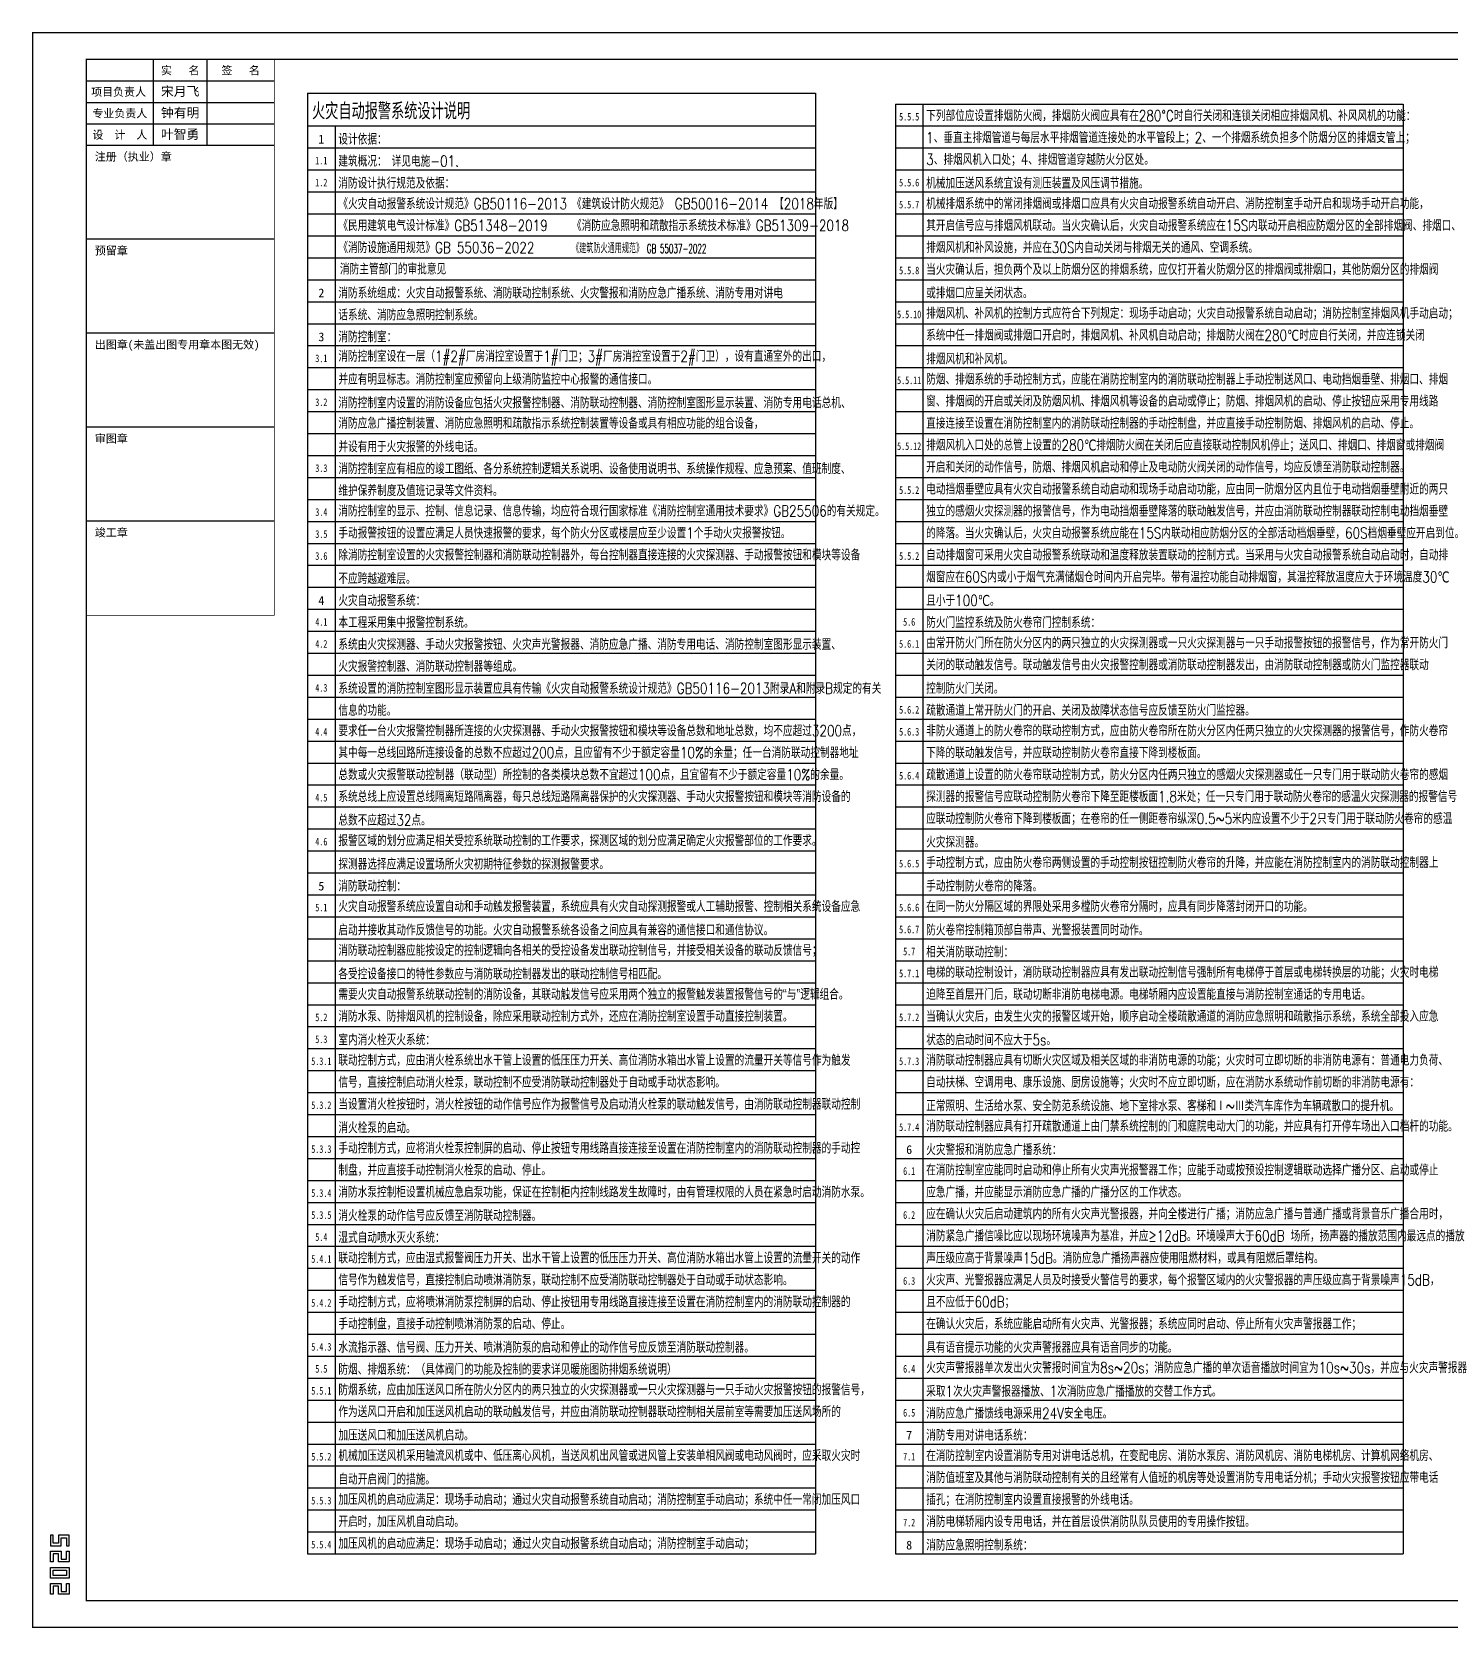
# Model space of a CAD drawing. Extents: x -1396510 to 1250330, y -1892470 to 1623980.
# Drawn here: x -1207748 to -1149680, y -157408 to -92012 of the extents above; entities that cross this region are included whole.
import ezdxf
from ezdxf.enums import TextEntityAlignment as Align

# ---------------------------------------------------------------- set-up
doc = ezdxf.new("R2010")
doc.units = 0
doc.header["$LTSCALE"] = 1000
doc.header["$MEASUREMENT"] = 0
doc.layers.get('Defpoints').update_dxf_attribs({"color": 210})
for name, color, linetype in [('0-cxFrame', 155, 'Continuous'), ('qianming', 155, 'Continuous'), ('TEL_TEXT', 7, 'Continuous')]:
    doc.layers.add(name, color=color, linetype=linetype)
doc.layers.add('0-cxText', color=131, linetype='Continuous', lineweight=25)
doc.styles.add('-宋体', font='', dxfattribs={"width": 0.8})
doc.styles.add('_TEL_DIM', font='SIMPLEX', dxfattribs={"width": 0.8, "height": 3.5, "bigfont": 'HZTXT'})
doc.styles.add('cx_biaoti', font='')
doc.styles.add('cx_tuming', font='simhei.ttf')
doc.styles.add('cx_tuqian1', font='')
doc.styles.add('图框宋体', font='', dxfattribs={"width": 0.75})
doc.styles.add('黑体', font='simhei.ttf', dxfattribs={"height": 12})
doc.styles.get('-宋体').set_extended_font_data('SimSun')
doc.styles.get('cx_biaoti').set_extended_font_data('SimSun')
doc.styles.get('cx_tuqian1').set_extended_font_data('SimSun')
doc.styles.get('图框宋体').set_extended_font_data('SimSun')

# ---------------------------------------------------------------- blocks, each defined once
blk = doc.blocks.new('zjcx_lan_xinxi(Dragon)')
for p, q in [((7000, -3200), (0, -3200)), ((7000, -6700), (0, -6700)), ((7000, -10200), (0, -10200)), ((7000, -13700), (0, -13700)), ((7000, -17200), (0, -17200))]:
    blk.add_line(p, q)
at = {"const_width": 25}
blk.add_lwpolyline([(0, -20700), (7000, -20700), (7000, 0), (0, 0)], close=True, dxfattribs=at)
for points in [[(2500, -3200), (2500, 0)], [(4500, -3200), (4500, 0)], [(0, -800), (7000, -800)], [(0, -1600), (7000, -1600)], [(0, -2400), (7000, -2400)]]:
    blk.add_lwpolyline(points)
for points in [[(7000, -3200), (7000, 0)], [(0, -3200), (7000, -3200)], [(0, -20700), (7000, -20700), (7000, -3200)], [(0, -20700), (7000, -20700)]]:
    blk.add_lwpolyline(points, dxfattribs=at)
at = {"style": '图框宋体'}
for s, p in [('实   名', (3500, -400)), ('签   名', (5750, -400)), ('项目负责人', (1204, -1200)), ('专业负责人', (1250, -2000)), ('设  计  人', (1250, -2800))]:
    blk.add_text(s, height=300, dxfattribs=at).set_placement(p, align=Align.MIDDLE)
for s, p in [('注册（执业）章', (318, -3771)), ('预留章', (318, -7271)), ('出图章(未盖出图专用章本图无效)', (318, -10771)), ('审图章', (318, -14271)), ('竣工章', (318, -17771))]:
    blk.add_text(s, height=300, dxfattribs=at).set_placement(p)
blk = doc.blocks.new('T-信息(Dragon)')
at = {"layer": '0-cxFrame'}
blk.add_blockref('zjcx_lan_xinxi(Dragon)', (0, 0), dxfattribs=at)
at = {"layer": 'qianming', "color": 3, "style": 'cx_biaoti'}
for s, p in [('宋月飞', (3497, -1185)), ('钟有明', (3497, -1985)), ('叶智勇', (3497, -2785))]:
    blk.add_text(s, height=350, dxfattribs=at).set_placement(p, align=Align.MIDDLE_CENTER)
blk = doc.blocks.new('TK22.A1 L(Dragon)')
at = {"layer": '0-cxFrame', "color": 7, "const_width": 0.5}
blk.add_lwpolyline([(0, 0), (-841, 0), (-841, 594), (0, 594)], close=True, dxfattribs=at)
at = {"layer": '0-cxFrame', "const_width": 0.5}
blk.add_lwpolyline([(-80, 10), (-821, 10), (-821, 584), (-80, 584)], close=True, dxfattribs=at)
at = {"layer": 'Defpoints', "color": 2}
for points in [[(-833.37, 34.37), (-834.37, 34.37), (-834.37, 30.37), (-830.37, 30.37), (-830.37, 33.37), (-828.37, 33.37), (-828.37, 30.37), (-827.37, 30.37), (-827.37, 34.37), (-831.37, 34.37), (-831.37, 31.37), (-833.37, 31.37), (-833.37, 34.37)], [(-833.37, 24.37), (-834.37, 24.37), (-834.37, 28.37), (-830.37, 28.37), (-830.37, 25.37), (-828.37, 25.37), (-828.37, 28.37), (-827.37, 28.37), (-827.37, 24.37), (-831.37, 24.37), (-831.37, 27.37), (-833.37, 27.37), (-833.37, 24.37)], [(-833.37, 12.37), (-834.37, 12.37), (-834.37, 16.37), (-830.37, 16.37), (-830.37, 13.37), (-828.37, 13.37), (-828.37, 16.37), (-827.37, 16.37), (-827.37, 12.37), (-831.37, 12.37), (-831.37, 15.37), (-833.37, 15.37), (-833.37, 12.37)]]:
    blk.add_lwpolyline(points, dxfattribs=at)
for points in [[(-834.37, 18.37), (-834.37, 22.37), (-827.37, 22.37), (-827.37, 18.37)], [(-833.37, 19.37), (-833.37, 21.37), (-828.37, 21.37), (-828.37, 19.37)]]:
    blk.add_lwpolyline(points, close=True, dxfattribs=at)
at = {"layer": '0-cxFrame', "xscale": 0.01, "yscale": 0.01, "zscale": 0.01}
blk.add_blockref('T-信息(Dragon)', (-821, 584), dxfattribs=at)
at = {"style": '黑体', "flags": 4}
blk.add_attdef('图幅', text='', height=3.3, dxfattribs=at).set_placement((-40, 3), align=Align.RIGHT)
at = {"layer": '0-cxText', "flags": 4}
for tag, height, style, p in [('建设单位', 3.5, 'cx_tuming', (-45, 240)), ('项目名称', 3.5, 'cx_tuming', (-45, 210)), ('子项名称', 3.5, 'cx_tuming', (-45, 180)), ('工程编号', 3.3, 'cx_tuqian1', (-35, 165)), ('图名1', 3.5, 'cx_tuming', (-45, 87)), ('图名2', 3.5, 'cx_tuming', (-45, 79)), ('图名3', 3.5, 'cx_tuming', (-45, 71)), ('出图日期', 3.3, 'cx_tuqian1', (-39, 60)), ('专业', 3.3, 'cx_tuqian1', (-55, 52)), ('图号', 3.3, 'cx_tuqian1', (-55, 44)), ('版次', 3.3, 'cx_tuqian1', (-20, 44))]:
    blk.add_attdef(tag, text='', height=height, dxfattribs=dict(at, style=style)).set_placement(p, align=Align.MIDDLE)
at = {"layer": 'Defpoints', "color": 6, "flags": 4}
for tag, height, style, p in [('tufu', 3.3, '黑体', (-12, 12)), ('dwfname', 4, 'cx_tuqian1', (-80, 3))]:
    blk.add_attdef(tag, text='', height=height, dxfattribs=dict(at, style=style)).set_placement(p, align=Align.RIGHT)

msp = doc.modelspace()

# ---------------------------------------------------------------- linework, layer by layer
at = {"layer": 'TEL_TEXT', "color": 6}
for p, q in [((-1196451.5, -94516.3), (-1196451.5, -154366.3)), ((-1196451.5, -94516.3), (-1175641.5, -94516.3)), ((-1175641.5, -94516.3), (-1175641.5, -154366.3)), ((-1172365.7, -94966.3), (-1172365.7, -154366.3)), ((-1172365.7, -94966.3), (-1151555.7, -94966.3)), ((-1171240.7, -94966.3), (-1171240.7, -154366.3)), ((-1151555.7, -94966.3), (-1151555.7, -154366.3)), ((-1196451.5, -95866.3), (-1175641.5, -95866.3)), ((-1195326.5, -95866.3), (-1195326.5, -154366.3)), ((-1172365.7, -95866.3), (-1151555.7, -95866.3)), ((-1196451.5, -96766.3), (-1175641.5, -96766.3)), ((-1172365.7, -96766.3), (-1151555.7, -96766.3)), ((-1196451.5, -97666.3), (-1175641.5, -97666.3)), ((-1172365.7, -97666.3), (-1151555.7, -97666.3)), ((-1196451.5, -98566.3), (-1175641.5, -98566.3)), ((-1172365.7, -98566.3), (-1151555.7, -98566.3)), ((-1196451.5, -99466.3), (-1175641.5, -99466.3)), ((-1172365.7, -99466.3), (-1151555.7, -99466.3)), ((-1196451.5, -100366.3), (-1175641.5, -100366.3)), ((-1172365.7, -100366.3), (-1151555.7, -100366.3)), ((-1196451.5, -101266.3), (-1175641.5, -101266.3)), ((-1172365.7, -101266.3), (-1151555.7, -101266.3)), ((-1196451.5, -102166.3), (-1175641.5, -102166.3)), ((-1172365.7, -102166.3), (-1151555.7, -102166.3)), ((-1196451.5, -103066.3), (-1175641.5, -103066.3)), ((-1172365.7, -103066.3), (-1151555.7, -103066.3)), ((-1196451.5, -103966.3), (-1175641.5, -103966.3)), ((-1172365.7, -103966.3), (-1151555.7, -103966.3)), ((-1196451.5, -104866.3), (-1175641.5, -104866.3)), ((-1172365.7, -104866.3), (-1151555.7, -104866.3)), ((-1196451.5, -105766.3), (-1175641.5, -105766.3)), ((-1172365.7, -105766.3), (-1151555.7, -105766.3)), ((-1196451.5, -106666.3), (-1175641.5, -106666.3)), ((-1172365.7, -106666.3), (-1151555.7, -106666.3)), ((-1196451.5, -107566.3), (-1175641.5, -107566.3)), ((-1172365.7, -107566.3), (-1151555.7, -107566.3)), ((-1196451.5, -108466.3), (-1175641.5, -108466.3)), ((-1172365.7, -108466.3), (-1151555.7, -108466.3)), ((-1196451.5, -109366.3), (-1175641.5, -109366.3)), ((-1172365.7, -109366.3), (-1151555.7, -109366.3)), ((-1196451.5, -110266.3), (-1175641.5, -110266.3)), ((-1172365.7, -110266.3), (-1151555.7, -110266.3)), ((-1196451.5, -111166.3), (-1175641.5, -111166.3)), ((-1172365.7, -111166.3), (-1151555.7, -111166.3)), ((-1196451.5, -112066.3), (-1175641.5, -112066.3)), ((-1172365.7, -112066.3), (-1151555.7, -112066.3)), ((-1196451.5, -112966.3), (-1175641.5, -112966.3)), ((-1172365.7, -112966.3), (-1151555.7, -112966.3)), ((-1196451.5, -113866.3), (-1175641.5, -113866.3)), ((-1172365.7, -113866.3), (-1151555.7, -113866.3)), ((-1196451.5, -114766.3), (-1175641.5, -114766.3)), ((-1172365.7, -114766.3), (-1151555.7, -114766.3)), ((-1196451.5, -115666.3), (-1175641.5, -115666.3)), ((-1172365.7, -115666.3), (-1151555.7, -115666.3)), ((-1196451.5, -116566.3), (-1175641.5, -116566.3)), ((-1172365.7, -116566.3), (-1151555.7, -116566.3)), ((-1196451.5, -117466.3), (-1175641.5, -117466.3)), ((-1172365.7, -117466.3), (-1151555.7, -117466.3)), ((-1196451.5, -118366.3), (-1175641.5, -118366.3)), ((-1172365.7, -118366.3), (-1151555.7, -118366.3)), ((-1196451.5, -119266.3), (-1175641.5, -119266.3)), ((-1172365.7, -119266.3), (-1151555.7, -119266.3)), ((-1196451.5, -120166.3), (-1175641.5, -120166.3)), ((-1172365.7, -120166.3), (-1151555.7, -120166.3)), ((-1196451.5, -121066.3), (-1175641.5, -121066.3)), ((-1172365.7, -121066.3), (-1151555.7, -121066.3)), ((-1196451.5, -121966.3), (-1175641.5, -121966.3)), ((-1172365.7, -121966.3), (-1151555.7, -121966.3)), ((-1196451.5, -122866.3), (-1175641.5, -122866.3)), ((-1172365.7, -122866.3), (-1151555.7, -122866.3)), ((-1196451.5, -123766.3), (-1175641.5, -123766.3)), ((-1172365.7, -123766.3), (-1151555.7, -123766.3)), ((-1196451.5, -124666.3), (-1175641.5, -124666.3)), ((-1172365.7, -124666.3), (-1151555.7, -124666.3)), ((-1196451.5, -125566.3), (-1175641.5, -125566.3)), ((-1172365.7, -125566.3), (-1151555.7, -125566.3)), ((-1196451.5, -126466.3), (-1175641.5, -126466.3)), ((-1172365.7, -126466.3), (-1151555.7, -126466.3)), ((-1196451.5, -127366.3), (-1175641.5, -127366.3)), ((-1172365.7, -127366.3), (-1151555.7, -127366.3)), ((-1196451.5, -128266.3), (-1175641.5, -128266.3)), ((-1172365.7, -128266.3), (-1151555.7, -128266.3)), ((-1196451.5, -129166.3), (-1175641.5, -129166.3)), ((-1172365.7, -129166.3), (-1151555.7, -129166.3)), ((-1196451.5, -130066.3), (-1175641.5, -130066.3)), ((-1172365.7, -130066.3), (-1151555.7, -130066.3)), ((-1196451.5, -130966.3), (-1175641.5, -130966.3)), ((-1172365.7, -130966.3), (-1151555.7, -130966.3)), ((-1196451.5, -131866.3), (-1175641.5, -131866.3)), ((-1172365.7, -131866.3), (-1151555.7, -131866.3)), ((-1196451.5, -132766.3), (-1175641.5, -132766.3)), ((-1172365.7, -132766.3), (-1151555.7, -132766.3)), ((-1196451.5, -133666.3), (-1175641.5, -133666.3)), ((-1172365.7, -133666.3), (-1151555.7, -133666.3)), ((-1196451.5, -134566.3), (-1175641.5, -134566.3)), ((-1172365.7, -134566.3), (-1151555.7, -134566.3)), ((-1196451.5, -135466.3), (-1175641.5, -135466.3)), ((-1172365.7, -135466.3), (-1151555.7, -135466.3)), ((-1196451.5, -136366.3), (-1175641.5, -136366.3)), ((-1172365.7, -136366.3), (-1151555.7, -136366.3)), ((-1196451.5, -137266.3), (-1175641.5, -137266.3)), ((-1172365.7, -137266.3), (-1151555.7, -137266.3)), ((-1196451.5, -138166.3), (-1175641.5, -138166.3)), ((-1172365.7, -138166.3), (-1151555.7, -138166.3)), ((-1196451.5, -139066.3), (-1175641.5, -139066.3)), ((-1172365.7, -139066.3), (-1151555.7, -139066.3)), ((-1196451.5, -139966.3), (-1175641.5, -139966.3)), ((-1172365.7, -139966.3), (-1151555.7, -139966.3)), ((-1196451.5, -140866.3), (-1175641.5, -140866.3)), ((-1172365.7, -140866.3), (-1151555.7, -140866.3)), ((-1196451.5, -141766.3), (-1175641.5, -141766.3)), ((-1172365.7, -141766.3), (-1151555.7, -141766.3)), ((-1196451.5, -142666.3), (-1175641.5, -142666.3)), ((-1172365.7, -142666.3), (-1151555.7, -142666.3)), ((-1196451.5, -143566.3), (-1175641.5, -143566.3)), ((-1172365.7, -143566.3), (-1151555.7, -143566.3)), ((-1196451.5, -144466.3), (-1175641.5, -144466.3)), ((-1172365.7, -144466.3), (-1151555.7, -144466.3)), ((-1196451.5, -145366.3), (-1175641.5, -145366.3)), ((-1172365.7, -145366.3), (-1151555.7, -145366.3)), ((-1196451.5, -146266.3), (-1175641.5, -146266.3)), ((-1172365.7, -146266.3), (-1151555.7, -146266.3)), ((-1196451.5, -147166.3), (-1175641.5, -147166.3)), ((-1172365.7, -147166.3), (-1151555.7, -147166.3)), ((-1196451.5, -148066.3), (-1175641.5, -148066.3)), ((-1172365.7, -148066.3), (-1151555.7, -148066.3)), ((-1196451.5, -148966.3), (-1175641.5, -148966.3)), ((-1172365.7, -148966.3), (-1151555.7, -148966.3)), ((-1196451.5, -149866.3), (-1175641.5, -149866.3)), ((-1172365.7, -149866.3), (-1151555.7, -149866.3)), ((-1196451.5, -150766.3), (-1175641.5, -150766.3)), ((-1172365.7, -150766.3), (-1151555.7, -150766.3)), ((-1196451.5, -151666.3), (-1175641.5, -151666.3)), ((-1172365.7, -151666.3), (-1151555.7, -151666.3)), ((-1196451.5, -152566.3), (-1175641.5, -152566.3)), ((-1172365.7, -152566.3), (-1151555.7, -152566.3)), ((-1172365.7, -152566.3), (-1151555.7, -152566.3)), ((-1196451.5, -153466.3), (-1175641.5, -153466.3)), ((-1172365.7, -153466.3), (-1151555.7, -153466.3)), ((-1196451.5, -154366.3), (-1175641.5, -154366.3)), ((-1172365.7, -154366.3), (-1151555.7, -154366.3)), ((-1172365.7, -154366.3), (-1151555.7, -154366.3))]:
    msp.add_line(p, q, dxfattribs=at)

# ---------------------------------------------------------------- block references
at = {"layer": '0-cxFrame', "xscale": 110, "yscale": 110, "zscale": 110}
msp.add_blockref('TK22.A1 L(Dragon)', (-1115210, -157380), dxfattribs=at)

# ---------------------------------------------------------------- texts
at = {"layer": 'TEL_TEXT', "style": '_TEL_DIM'}
for s, height, width, p in [('火灾自动报警系统设计说明', 675, 0.8, (-1196271.5, -95596.3)), ('设计依据：', 450, 0.8, (-1195191.5, -96631.3)), ('建筑概况：', 450, 0.8, (-1195191.5, -97531.3)), ('详见电施-01.', 450, 0.8, (-1193008, -97531.3)), ('消防设计执行规范及依据：', 450, 0.8, (-1195191.5, -98431.3)), ('机械加压送风系统宜设有测压装置及风压调节措施。', 450, 0.8, (-1171105.7, -98431.3)), ('《火灾自动报警系统设计规范》GB50116-2013', 450, 0.8, (-1195191.5, -99276.5)), ('《建筑设计防火规范》 GB50016-2014 【2018年版】', 450, 0.8, (-1185616.4, -99276.5)), ('机械排烟系统中的常闭排烟阀或排烟口应具有火灾自动报警系统自动开启、消防控制室手动开启和现场手动开启功能，', 450, 0.8, (-1171105.7, -99267.5)), ('《民用建筑电气设计标准》GB51348-2019', 450, 0.8, (-1195191.5, -100167.2)), ('《消防应急照明和疏散指示系统技术标准》GB51309-2018', 450, 0.8, (-1185617, -100167.2)), ('其开启信号应与排烟风机联动。当火灾确认后，火灾自动报警系统应在15S内联动开启相应防烟分区的全部排烟阀、排烟口、', 450, 0.8, (-1171105.7, -100167.5)), ('《消防设施通用规范》GB 55036-2022', 450, 0.8, (-1195191.5, -101070.8)), ('《建筑防火通用规范》 GB 55037-2022', 360, 0.6, (-1185617, -101070.8)), ('排烟风机和补风设施，并应在30S内自动关闭与排烟无关的通风、空调系统。', 450, 0.8, (-1171105.7, -101067.5)), ('消防主管部门的审批意见', 450, 0.8, (-1195128.1, -101951.4)), ('当火灾确认后，担负两个及以上防烟分区的排烟系统，应仅打开着火防烟分区的排烟阀或排烟口，其他防烟分区的排烟阀', 450, 0.8, (-1171105.7, -101967.5)), ('消防系统组成：火灾自动报警系统、消防联动控制系统、火灾警报和消防应急广播系统、消防专用对讲电', 450, 0.8, (-1195191.5, -102931.3)), ('或排烟口应呈关闭状态。', 450, 0.8, (-1171105.7, -102931.3)), ('排烟风机、补风机的控制方式应符合下列规定：现场手动启动；火灾自动报警系统自动启动；消防控制室排烟风机手动启动；', 450, 0.8, (-1171105.7, -103764)), ('话系统、消防应急照明控制系统。', 450, 0.8, (-1195191.5, -103831.3)), ('消防控制室：', 450, 0.8, (-1195191.5, -104731.3)), ('系统中任一排烟阀或排烟口开启时，排烟风机、补风机自动启动；排烟防火阀在280℃时应自行关闭，并应连锁关闭', 450, 0.8, (-1171105.7, -104664)), ('排烟风机和补风机。', 450, 0.8, (-1171105.7, -105631.3)), ('防烟、排烟系统的手动控制方式，应能在消防控制室内的消防联动控制器上手动控制送风口、电动挡烟垂壁、排烟口、排烟', 450, 0.8, (-1171105.7, -106467.5)), ('消防控制室内设置的消防设备应包括火灾报警控制器、消防联动控制器、消防控制室图形显示装置、消防专用电话总机、', 450, 0.8, (-1195191.5, -107431.3)), ('窗、排烟阀的开启或关闭及防烟风机、排烟风机等设备的启动或停止；防烟、排烟风机的启动、停止按钮应采用专用线路', 450, 0.8, (-1171105.7, -107364)), ('消防应急广播控制装置、消防应急照明和疏散指示系统控制装置等设备或具有相应功能的组合设备，', 450, 0.8, (-1195191.5, -108267.5)), ('直接连接至设置在消防控制室内的消防联动控制器的手动控制盘，并应直接手动控制防烟、排烟风机的启动、停止。', 450, 0.8, (-1171105.7, -108267.5)), ('并设有用于火灾报警的外线电话。', 450, 0.8, (-1195191.5, -109231.3)), ('排烟风机入口处的总管上设置的280℃排烟防火阀在关闭后应直接联动控制风机停止；送风口、排烟口、排烟窗或排烟阀', 450, 0.8, (-1171105.7, -109164)), ('消防控制室应有相应的竣工图纸、各分系统控制逻辑关系说明、设备使用说明书、系统操作规程、应急预案、值班制度、', 450, 0.8, (-1195191.5, -110131.3)), ('开启和关闭的动作信号，防烟、排烟风机启动和停止及电动防火阀关闭的动作信号，均应反馈至消防联动控制器。', 450, 0.8, (-1171105.7, -110067.5)), ('电动挡烟垂壁应具有火灾自动报警系统自动启动和现场手动启动功能，应由同一防烟分区内且位于电动挡烟垂壁附近的两只', 450, 0.8, (-1171105.7, -110967.5)), ('维护保养制度及值班记录等文件资料。', 450, 0.8, (-1195191.5, -111031.3)), ('消防控制室的显示、控制、信息记录、信息传输，均应符合现行国家标准《消防控制室通用技术要求》GB25506的有关规定。', 450, 0.8, (-1195191.5, -111864)), ('独立的感烟火灾探测器的报警信号，作为电动挡烟垂壁降落的联动触发信号，并应由消防联动控制器联动控制电动挡烟垂壁', 450, 0.8, (-1171105.7, -111867.5)), ('的降落。当火灾确认后，火灾自动报警系统应能在15S内联动相应防烟分区的全部活动档烟垂壁，60S档烟垂壁应开启到位。', 450, 0.8, (-1171105.7, -112767.5)), ('自动排烟窗可采用火灾自动报警系统联动和温度释放装置联动的控制方式。当采用与火灾自动报警系统自动启动时，自动排', 450, 0.8, (-1171105.7, -113667.5)), ('烟窗应在60S内或小于烟气充满储烟仓时间内开启完毕。带有温控功能自动排烟窗，其温控释放温度应大于环境温度30℃', 450, 0.8, (-1171105.7, -114567.5)), ('火灾自动报警系统：', 450, 0.8, (-1195191.5, -115531.3)), ('且小于100℃。', 450, 0.8, (-1171105.7, -115531.3)), ('本工程采用集中报警控制系统。', 450, 0.8, (-1195191.5, -116431.3)), ('防火门监控系统及防火卷帘门控制系统：', 450, 0.8, (-1171105.7, -116431.3)), ('系统由火灾探测器、手动火灾报警按钮、火灾声光警报器、消防应急广播、消防专用电话、消防控制室图形显示装置、', 450, 0.8, (-1195191.5, -117331.3)), ('由常开防火门所在防火分区内的两只独立的火灾探测器或一只火灾探测器与一只手动报警按钮的报警信号，作为常开防火门', 450, 0.8, (-1171105.7, -117267.5)), ('关闭的联动触发信号。联动触发信号由火灾报警控制器或消防联动控制器发出，由消防联动控制器或防火门监控器联动', 450, 0.8, (-1171105.7, -118167.5)), ('火灾报警控制器、消防联动控制器等组成。', 450, 0.8, (-1195191.5, -118231.3)), ('系统设置的消防控制室图形显示装置应具有传输《火灾自动报警系统设计规范》GB50116-2013附录A和附录B规定的有关', 450, 0.8, (-1195191.5, -119131.3)), ('控制防火门关闭。', 450, 0.8, (-1171105.7, -119131.3)), ('信息的功能。', 450, 0.8, (-1195191.5, -120031.3)), ('疏散通道上常开防火门的开启、关闭及故障状态信号应反馈至防火门监控器。', 450, 0.8, (-1171105.7, -120031.3)), ('要求任一台火灾报警控制器所连接的火灾探测器、手动火灾报警按钮和模块等设备总数和地址总数，均不应超过3200点，', 450, 0.8, (-1195191.5, -120867.5)), ('非防火通道上的防火卷帘的联动控制方式，应由防火卷帘所在防火分区内任两只独立的火灾探测器的报警信号，作防火卷帘', 450, 0.8, (-1171105.7, -120867.5)), ('其中每一总线回路所连接设备的总数不应超过200点，且应留有不少于额定容量10%的余量；任一台消防联动控制器地址', 450, 0.8, (-1195191.5, -121764)), ('下降的联动触发信号，并应联动控制防火卷帘直接下降到楼板面。', 450, 0.8, (-1171105.7, -121767.5)), ('总数或火灾报警联动控制器（联动型）所控制的各类模块总数不宜超过100点，且宜留有不少于额定容量10%的余量。', 450, 0.8, (-1195191.5, -122667.5)), ('疏散通道上设置的防火卷帘联动控制方式，防火分区内任两只独立的感烟火灾探测器或任一只专门用于联动防火卷帘的感烟', 450, 0.8, (-1171105.7, -122667.5)), ('系统总线上应设置总线隔离短路隔离器，每只总线短路隔离器保护的火灾探测器、手动火灾报警按钮和模块等消防设备的', 450, 0.8, (-1195191.5, -123567.5)), ('探测器的报警信号应联动控制防火卷帘下降至距楼板面1.8米处；任一只专门用于联动防火卷帘的感温火灾探测器的报警信号', 450, 0.8, (-1171105.7, -123564)), ('总数不应超过32点。', 450, 0.8, (-1195191.5, -124531.3)), ('应联动控制防火卷帘下降到楼板面；在卷帘的任一侧距卷帘纵深0.5~5米内应设置不少于2只专门用于联动防火卷帘的感温', 450, 0.8, (-1171105.7, -124464)), ('火灾探测器。', 450, 0.8, (-1171105.7, -125431.3)), ('手动控制方式，应由防火卷帘两侧设置的手动控制按钮控制防火卷帘的升降，并应能在消防控制室内的消防联动控制器上', 450, 0.8, (-1171105.7, -126267.5)), ('消防联动控制：', 450, 0.8, (-1195191.5, -127231.3)), ('手动控制防火卷帘的降落。', 450, 0.8, (-1171105.7, -127231.3)), ('防火卷帘控制箱顶部自带声、光警报装置同时动作。', 450, 0.8, (-1171105.7, -129031.3)), ('消防联动控制器应能按设定的控制逻辑向各相关的受控设备发出联动控制信号，并接受相关设备的联动反馈信号；', 450, 0.8, (-1195191.5, -129864)), ('相关消防联动控制：', 450, 0.8, (-1171105.7, -129931.3)), ('电梯的联动控制设计，消防联动控制器应具有发出联动控制信号强制所有电梯停于首层或电梯转换层的功能；火灾时电梯', 450, 0.8, (-1171105.7, -130764)), ('需要火灾自动报警系统联动控制的消防设备，其联动触发信号应采用两个独立的报警触发装置报警信号的“与”逻辑组合。', 450, 0.8, (-1195191.5, -131667.5)), ('消防水泵、防排烟风机的控制设备，除应采用联动控制方式外，还应在消防控制室设置手动直接控制装置。', 450, 0.8, (-1195191.5, -132567.5)), ('当确认火灾后，由发生火灾的报警区域开始，顺序启动全楼疏散通道的消防应急照明和疏散指示系统，系统全部投入应急', 450, 0.8, (-1171105.7, -132567.5)), ('室内消火栓灭火系统：', 450, 0.8, (-1195191.5, -133531.3)), ('状态的启动时间不应大于5s。', 450, 0.8, (-1171105.7, -133531.3)), ('联动控制方式，应由消火栓系统出水干管上设置的低压压力开关、高位消防水箱出水管上设置的流量开关等信号作为触发', 450, 0.8, (-1195191.5, -134367.5)), ('信号，直接控制启动消火栓泵，联动控制不应受消防联动控制器处于自动或手动状态影响。', 450, 0.8, (-1195191.5, -135267.5)), ('当设置消火栓按钮时，消火栓按钮的动作信号应作为报警信号及启动消火栓泵的联动触发信号，由消防联动控制器联动控制', 450, 0.8, (-1195191.5, -136167.5)), ('消火栓泵的启动。', 450, 0.8, (-1195191.5, -137131.3)), ('消防联动控制器应具有打开疏散通道上由门禁系统控制的门和庭院电动大门的功能，并应具有打开停车场出入口档杆的功能。', 450, 0.8, (-1171105.7, -137067.5)), ('手动控制方式，应将消火栓泵控制屏的启动、停止按钮专用线路直接连接至设置在消防控制室内的消防联动控制器的手动控', 450, 0.8, (-1195191.5, -137967.5)), ('火灾警报和消防应急广播系统：', 450, 0.8, (-1171105.7, -138031.3)), ('制盘，并应直接手动控制消火栓泵的启动、停止。', 450, 0.8, (-1195191.5, -138867.5)), ('在消防控制室应能同时启动和停止所有火灾声光报警器工作；应能手动或按预设控制逻辑联动选择广播分区、启动或停止', 450, 0.8, (-1171105.7, -138864)), ('消防水泵控制柜设置机械应急启泵功能，保证在控制柜内控制线路发生故障时，由有管理权限的人员在紧急时启动消防水泵。', 450, 0.8, (-1195191.5, -139767.5)), ('应急广播，并应能显示消防应急广播的广播分区的工作状态。', 450, 0.8, (-1171105.7, -139767.5)), ('消火栓泵的动作信号应反馈至消防联动控制器。', 450, 0.8, (-1195191.5, -140731.3)), ('应在确认火灾后启动建筑内的所有火灾声光警报器，并向全楼进行广播；消防应急广播与普通广播或背景音乐广播合用时，', 450, 0.8, (-1171105.7, -140660.5)), ('湿式自动喷水灭火系统：', 450, 0.8, (-1195191.5, -141631.3)), ('联动控制方式，应由湿式报警阀压力开关、出水干管上设置的低压压力开关、高位消防水箱出水管上设置的流量开关的动作', 450, 0.8, (-1195191.5, -142467.5)), ('信号作为触发信号，直接控制启动喷淋消防泵，联动控制不应受消防联动控制器处于自动或手动状态影响。', 450, 0.8, (-1195191.5, -143367.5)), ('手动控制方式，应将喷淋消防泵控制屏的启动、停止按钮用专用线路直接连接至设置在消防控制室内的消防联动控制器的', 450, 0.8, (-1195191.5, -144267.5)), ('手动控制盘，直接手动控制喷淋消防泵的启动、停止。', 450, 0.8, (-1195191.5, -145167.5)), ('水流指示器、信号阀、压力开关、喷淋消防泵的启动和停止的动作信号应反馈至消防联动控制器。', 450, 0.8, (-1195191.5, -146131.3)), ('火灾声警报器单次发出火灾警报时间宜为8s~20s；消防应急广播的单次语音播放时间宜为10s~30s，并应与火灾声警报器', 450, 0.8, (-1171105.7, -146964)), ('防烟、排烟系统：（具体阀门的功能及控制的要求详见暖施图防排烟系统说明）', 450, 0.8, (-1195191.5, -147031.3)), ('防烟系统，应由加压送风口所在防火分区内的两只独立的火灾探测器或一只火灾探测器与一只手动火灾报警按钮的报警信号，', 450, 0.8, (-1195191.5, -147867.5)), ('采取1次火灾声警报器播放、1次消防应急广播播放的交替工作方式。', 450, 0.8, (-1171105.7, -147931.3)), ('作为送风口开启和加压送风机启动的联动触发信号，并应由消防联动控制器联动控制相关层前室等需要加压送风场所的', 450, 0.8, (-1195191.5, -148767.5)), ('加压送风口和加压送风机启动。', 450, 0.8, (-1195191.5, -149729.1)), ('消防专用对讲电话系统：', 450, 0.8, (-1171105.7, -149731.3)), ('机械加压送风机采用轴流风机或中、低压离心风机，当送风机出风管或进风管上安装单相风阀或电动风阀时，应采取火灾时', 450, 0.8, (-1195191.5, -150564)), ('在消防控制室内设置消防专用对讲电话总机，在变配电房、消防水泵房、消防风机房、消防电梯机房、计算机网络机房、', 450, 0.8, (-1171105.7, -150567.5)), ('自动开启阀门的措施。', 450, 0.8, (-1195191.5, -151531.3)), ('消防值班室及其他与消防联动控制有关的且经常有人值班的机房等处设置消防专用电话分机；手动火灾报警按钮应带电话', 450, 0.8, (-1171105.7, -151464)), ('加压风机的启动应满足：现场手动启动；通过火灾自动报警系统自动启动；消防控制室手动启动；系统中任一常闭加压风口', 450, 0.8, (-1195191.5, -152364)), ('插孔；在消防控制室内设置直接报警的外线电话。', 450, 0.8, (-1171105.7, -152364)), ('开启时，加压风机自动启动。', 450, 0.8, (-1195191.5, -153267.5)), ('消防电梯轿厢内设专用电话，并在首层设供消防队队员使用的专用操作按钮。', 450, 0.8, (-1171105.7, -153267.5)), ('加压风机的启动应满足：现场手动启动；通过火灾自动报警系统自动启动；消防控制室手动启动；', 450, 0.8, (-1195191.5, -154164)), ('消防应急照明控制系统：', 450, 0.8, (-1171105.7, -154231.3))]:
    msp.add_text(s, height=height, dxfattribs=dict(at, width=width)).set_placement(p)
at = {"layer": 'TEL_TEXT', "color": 1, "style": '-宋体', "width": 0.7}
for s, p in [('5.5.5', (-1171803.2, -95641.3)), ('3.5', (-1195889, -112741.3)), ('3.6', (-1195889, -113641.3)), ('4.6', (-1195889, -125341.3)), ('6.5', (-1171803.2, -148741.3))]:
    msp.add_text(s, height=315, dxfattribs=at).set_placement(p, align=Align.CENTER)
at = {"layer": 'TEL_TEXT', "color": 1, "style": '_TEL_DIM', "width": 0.8}
for s, p in [('下列部位应设置排烟防火阀，排烟防火阀应具有在280°C时自行关闭和连锁关闭相应排烟风机、补风风机的功能：', (-1171105.7, -95667.5)), ('1、垂直主排烟管道与每层水平排烟管道连接处的水平管段上；2、一个排烟系统负担多个防烟分区的排烟支管上；', (-1171105.7, -96564)), ('3、排烟风机入口处；4、排烟管道穿越防火分区处。', (-1171105.7, -97464)), ('消防控制室设在一层（1#2#厂房消控室设置于1#门卫；3#厂房消控室设置于2#门卫），设有直通室外的出口，', (-1195191.5, -105526.3)), ('并应有明显标志。消防控制室应预留向上级消防监控中心报警的通信接口。', (-1195191.5, -106466.3)), ('手动报警按钮的设置应满足人员快速报警的要求，每个防火分区或楼层应至少设置1个手动火灾报警按钮。', (-1195191.5, -112767.5)), ('除消防控制室设置的火灾报警控制器和消防联动控制器外，每台控制器直接连接的火灾探测器、手动报警按钮和模块等设备', (-1195191.5, -113667.5)), ('不应跨越避难层。', (-1195191.5, -114631.3)), ('报警区域的划分应满足相关受控系统联动控制的工作要求，探测区域的划分应满足确定火灾报警部位的工作要求。', (-1195191.5, -125367.5)), ('探测器选择应满足设置场所火灾初期特征参数的探测报警要求。', (-1195191.5, -126331.3)), ('火灾自动报警系统应设置自动和手动触发报警装置，系统应具有火灾自动探测报警或人工辅助报警、控制相关系统设备应急', (-1195191.5, -128067.5)), ('在同一防火分隔区域的界限处采用多樘防火卷帘分隔时，应具有同步降落封闭开口的功能。', (-1171105.7, -128067.5)), ('启动并接收其动作反馈信号的功能。火灾自动报警系统各设备之间应具有兼容的通信接口和通信协议。', (-1195191.5, -129031.3)), ('各受控设备接口的特性参数应与消防联动控制器发出的联动控制信号相匹配。', (-1195191.5, -130831.3)), ('迫降至首层开门后，联动切断非消防电梯电源。电梯轿厢内应设置能直接与消防控制室通话的专用电话。', (-1171105.7, -131667.5)), ('消防联动控制器应具有切断火灾区域及相关区域的非消防电源的功能；火灾时可立即切断的非消防电源有：普通电力负荷、', (-1171105.7, -134364)), ('自动扶梯、空调用电、康乐设施、厨房设施等；火灾时不应立即切断，应在消防水系统动作前切断的非消防电源有：', (-1171105.7, -135264)), ('正常照明、生活给水泵、安全防范系统设施、地下室排水泵、客梯和Ⅰ~Ⅲ类汽车库作为车辆疏散口的提升机。', (-1171105.7, -136231.3)), ('消防紧急广播信噪比应以现场环境噪声为基准，并应≥12dB。环境噪声大于60dB 场所，扬声器的播放范围内最远点的播放', (-1171105.7, -141564)), ('声压级应高于背景噪声15dB。消防应急广播扬声器应使用阻燃材料，或具有阻燃后罩结构。', (-1171105.7, -142467.5)), ('火灾声、光警报器应满足人员及时接受火警信号的要求，每个报警区域内的火灾警报器的声压级应高于背景噪声15dB，', (-1171105.7, -143367.5)), ('且不应低于60dB；', (-1171105.7, -144264)), ('在确认火灾后，系统应能启动所有火灾声、光警报器；系统应同时启动、停止所有火灾声警报器工作；', (-1171105.7, -145164)), ('具有语音提示功能的火灾声警报器应具有语音同步的功能。', (-1171105.7, -146131.3)), ('消防应急广播馈线电源采用24V安全电压。', (-1171105.7, -148831.3))]:
    msp.add_text(s, height=450, dxfattribs=at).set_placement(p)
at = {"layer": 'TEL_TEXT', "style": '-宋体'}
for s, p in [('1', (-1195889, -96586.3)), ('2', (-1195889, -102886.3)), ('3', (-1195889, -104686.3)), ('4', (-1195889, -115486.3)), ('5', (-1195889, -127186.3)), ('6', (-1171803.2, -137986.3)), ('7', (-1171803.2, -149686.3)), ('8', (-1171803.2, -154186.3))]:
    msp.add_text(s, height=360, dxfattribs=at).set_placement(p, align=Align.CENTER)
at = {"layer": 'TEL_TEXT', "style": '-宋体', "width": 0.7}
for s, p in [('1.1', (-1195889, -97441.3)), ('1.2', (-1195889, -98341.3)), ('5.5.6', (-1171803.2, -98341.3)), ('5.5.7', (-1171803.2, -99241.3)), ('5.5.8', (-1171803.2, -101941.3)), ('5.5.10', (-1171803.2, -103741.3)), ('3.1', (-1195889, -105541.3)), ('5.5.11', (-1171803.2, -106441.3)), ('3.2', (-1195889, -107341.3)), ('5.5.12', (-1171803.2, -109141.3)), ('3.3', (-1195889, -110041.3)), ('5.5.2', (-1171803.2, -110941.3)), ('3.4', (-1195889, -111841.3)), ('5.5.2', (-1171803.2, -113641.3)), ('4.1', (-1195889, -116341.3)), ('5.6', (-1171803.2, -116341.3)), ('4.2', (-1195889, -117241.3)), ('5.6.1', (-1171803.2, -117241.3)), ('4.3', (-1195889, -119041.3)), ('5.6.2', (-1171803.2, -119941.3)), ('4.4', (-1195889, -120841.3)), ('5.6.3', (-1171803.2, -120841.3)), ('5.6.4', (-1171803.2, -122641.3)), ('4.5', (-1195889, -123541.3)), ('5.6.5', (-1171803.2, -126241.3)), ('5.1', (-1195889, -128041.3)), ('5.6.6', (-1171803.2, -128041.3)), ('5.6.7', (-1171803.2, -128941.3)), ('5.7', (-1171803.2, -129841.3)), ('5.7.1', (-1171803.2, -130741.3)), ('5.2', (-1195889, -132541.3)), ('5.7.2', (-1171803.2, -132541.3)), ('5.3', (-1195889, -133441.3)), ('5.3.1', (-1195889, -134341.3)), ('5.7.3', (-1171803.2, -134341.3)), ('5.3.2', (-1195889, -136141.3)), ('5.7.4', (-1171803.2, -137041.3)), ('5.3.3', (-1195889, -137941.3)), ('6.1', (-1171803.2, -138841.3)), ('5.3.4', (-1195889, -139741.3)), ('5.3.5', (-1195889, -140641.3)), ('6.2', (-1171803.2, -140641.3)), ('5.4', (-1195889, -141541.3)), ('5.4.1', (-1195889, -142441.3)), ('6.3', (-1171803.2, -143341.3)), ('5.4.2', (-1195889, -144241.3)), ('5.4.3', (-1195889, -146041.3)), ('5.5', (-1195889, -146941.3)), ('6.4', (-1171803.2, -146941.3)), ('5.5.1', (-1195889, -147841.3)), ('5.5.2', (-1195889, -150541.3)), ('7.1', (-1171803.2, -150541.3)), ('5.5.3', (-1195889, -152341.3)), ('7.2', (-1171803.2, -153241.3)), ('5.5.4', (-1195889, -154141.3))]:
    msp.add_text(s, height=315, dxfattribs=at).set_placement(p, align=Align.CENTER)

doc.saveas('drawing.dxf')
